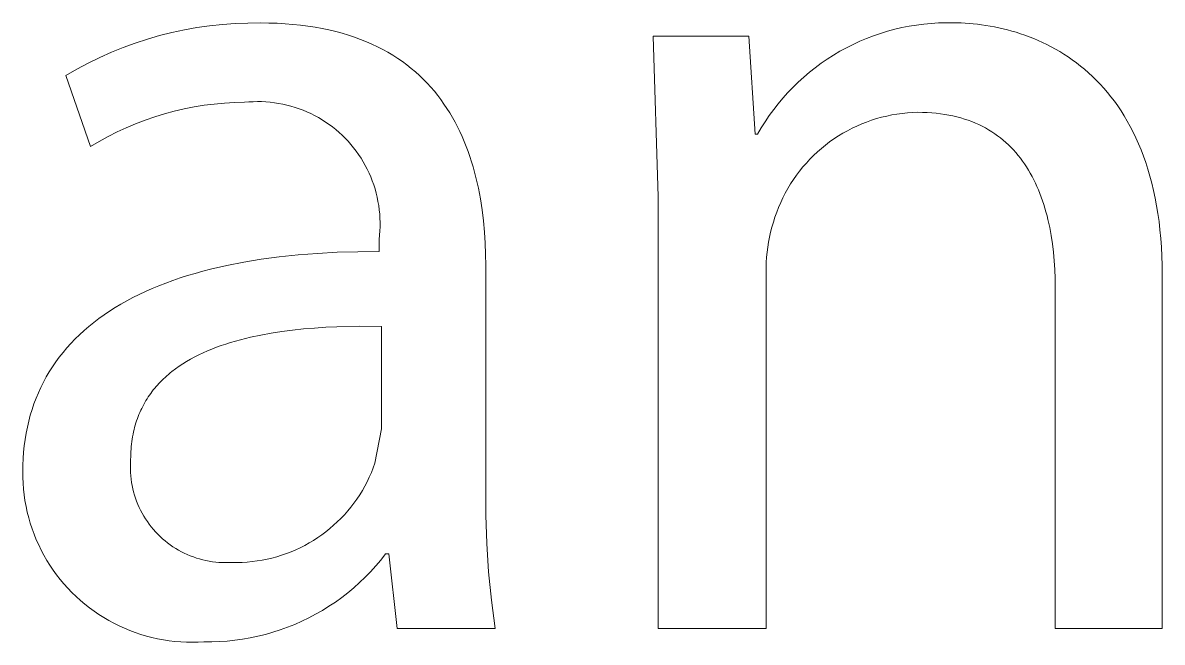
# Model space of a CAD drawing. Header units: millimetres. Extents: x -665 to 1920, y -373 to 1434.
# Drawn here: x 1422.95 to 1447.05, y -329.91 to -316.8 of the extents above; entities that cross this region are included whole.
import ezdxf

# ---------------------------------------------------------------- set-up
doc = ezdxf.new("R2010")
doc.units = ezdxf.units.MM
doc.header["$MEASUREMENT"] = 0
doc.layers.add('Domyślny', color=7, linetype='Continuous', true_color=0x000000)

msp = doc.modelspace()

# ---------------------------------------------------------------- linework, layer by layer
at = {"layer": 'Domyślny', "color": 18, "lineweight": 15, "true_color": 0x000000}
for p, q in [((1426.637, -316.904), (1426.904, -316.866)), ((1426.904, -316.866), (1427.173, -316.837)), ((1427.173, -316.837), (1427.442, -316.817)), ((1427.442, -316.817), (1427.711, -316.807)), ((1427.711, -316.807), (1427.981, -316.806)), ((1427.981, -316.806), (1428.158, -316.808)), ((1428.158, -316.808), (1428.331, -316.813)), ((1428.331, -316.813), (1428.5, -316.823)), ((1428.5, -316.823), (1428.665, -316.836)), ((1428.665, -316.836), (1428.825, -316.852)), ((1428.825, -316.852), (1428.982, -316.872)), ((1428.982, -316.872), (1429.135, -316.896)), ((1429.135, -316.896), (1429.284, -316.923)), ((1441.546, -316.905), (1441.699, -316.874)), ((1441.699, -316.874), (1441.854, -316.849)), ((1441.854, -316.849), (1442.009, -316.829)), ((1442.009, -316.829), (1442.165, -316.815)), ((1442.165, -316.815), (1442.321, -316.806)), ((1442.321, -316.806), (1442.478, -316.802)), ((1442.478, -316.802), (1442.634, -316.803)), ((1442.634, -316.803), (1442.716, -316.804)), ((1442.716, -316.804), (1442.799, -316.806)), ((1442.799, -316.806), (1442.884, -316.81)), ((1442.884, -316.81), (1442.969, -316.816)), ((1442.969, -316.816), (1443.056, -316.823)), ((1443.056, -316.823), (1443.143, -316.832)), ((1443.143, -316.832), (1443.232, -316.843)), ((1443.232, -316.843), (1443.321, -316.856)), ((1443.321, -316.856), (1443.411, -316.871)), ((1443.411, -316.871), (1443.502, -316.888)), ((1443.502, -316.888), (1443.593, -316.907)), ((1425.587, -317.149), (1425.846, -317.074)), ((1425.846, -317.074), (1426.108, -317.008)), ((1426.108, -317.008), (1426.371, -316.952)), ((1426.371, -316.952), (1426.637, -316.904)), ((1429.284, -316.923), (1429.428, -316.953)), ((1429.428, -316.953), (1429.57, -316.987)), ((1429.57, -316.987), (1429.707, -317.024)), ((1429.707, -317.024), (1429.84, -317.064)), ((1429.84, -317.064), (1429.97, -317.107)), ((1429.97, -317.107), (1430.096, -317.153)), ((1436.391, -320.489), (1436.288, -317.087)), ((1436.288, -317.087), (1438.312, -317.087)), ((1438.312, -317.087), (1438.441, -319.162)), ((1440.654, -317.194), (1440.798, -317.134)), ((1440.798, -317.134), (1440.944, -317.078)), ((1440.944, -317.078), (1441.092, -317.027)), ((1441.092, -317.027), (1441.242, -316.981)), ((1441.242, -316.981), (1441.393, -316.94)), ((1441.393, -316.94), (1441.546, -316.905)), ((1443.593, -316.907), (1443.685, -316.928)), ((1443.685, -316.928), (1443.777, -316.951)), ((1443.777, -316.951), (1443.869, -316.976)), ((1443.869, -316.976), (1443.962, -317.003)), ((1443.962, -317.003), (1444.055, -317.033)), ((1444.055, -317.033), (1444.147, -317.065)), ((1444.147, -317.065), (1444.24, -317.099)), ((1444.24, -317.099), (1444.333, -317.136)), ((1444.333, -317.136), (1444.426, -317.176)), ((1424.826, -317.427), (1425.076, -317.325)), ((1425.076, -317.325), (1425.33, -317.233)), ((1425.33, -317.233), (1425.587, -317.149)), ((1430.096, -317.153), (1430.219, -317.202)), ((1430.219, -317.202), (1430.338, -317.254)), ((1430.338, -317.254), (1430.454, -317.309)), ((1430.454, -317.309), (1430.566, -317.366)), ((1430.566, -317.366), (1430.674, -317.427)), ((1440.235, -317.406), (1440.372, -317.33)), ((1440.372, -317.33), (1440.512, -317.26)), ((1440.512, -317.26), (1440.654, -317.194)), ((1444.426, -317.176), (1444.518, -317.218)), ((1444.518, -317.218), (1444.61, -317.262)), ((1444.61, -317.262), (1444.701, -317.309)), ((1444.701, -317.309), (1444.792, -317.359)), ((1444.792, -317.359), (1444.883, -317.411)), ((1424.337, -317.655), (1424.58, -317.536)), ((1424.58, -317.536), (1424.826, -317.427)), ((1430.674, -317.427), (1430.78, -317.49)), ((1430.78, -317.49), (1430.882, -317.555)), ((1430.882, -317.555), (1430.98, -317.623)), ((1430.98, -317.623), (1431.076, -317.694)), ((1439.839, -317.658), (1439.968, -317.57)), ((1439.968, -317.57), (1440.1, -317.485)), ((1440.1, -317.485), (1440.235, -317.406)), ((1444.883, -317.411), (1444.973, -317.467)), ((1444.973, -317.467), (1445.062, -317.525)), ((1445.062, -317.525), (1445.15, -317.586)), ((1445.15, -317.586), (1445.237, -317.65)), ((1423.865, -317.916), (1424.099, -317.782)), ((1424.099, -317.782), (1424.337, -317.655)), ((1431.076, -317.694), (1431.168, -317.767)), ((1431.168, -317.767), (1431.257, -317.842)), ((1431.257, -317.842), (1431.343, -317.919)), ((1439.471, -317.95), (1439.59, -317.849)), ((1439.59, -317.849), (1439.713, -317.752)), ((1439.713, -317.752), (1439.839, -317.658)), ((1445.237, -317.65), (1445.323, -317.717)), ((1445.323, -317.717), (1445.408, -317.787)), ((1445.408, -317.787), (1445.492, -317.86)), ((1445.492, -317.86), (1445.575, -317.936)), ((1424.382, -319.423), (1423.865, -317.916)), ((1431.343, -317.919), (1431.426, -317.999)), ((1431.426, -317.999), (1431.506, -318.081)), ((1431.506, -318.081), (1431.583, -318.165)), ((1439.243, -318.165), (1439.355, -318.056)), ((1439.355, -318.056), (1439.471, -317.95)), ((1445.575, -317.936), (1445.656, -318.016)), ((1445.656, -318.016), (1445.736, -318.098)), ((1445.736, -318.098), (1445.814, -318.184)), ((1431.583, -318.165), (1431.657, -318.251)), ((1431.657, -318.251), (1431.728, -318.339)), ((1431.728, -318.339), (1431.796, -318.429)), ((1439.031, -318.395), (1439.135, -318.278)), ((1439.135, -318.278), (1439.243, -318.165)), ((1445.814, -318.184), (1445.891, -318.274)), ((1445.891, -318.274), (1445.966, -318.366)), ((1426.576, -318.582), (1426.366, -318.623)), ((1426.789, -318.548), (1426.576, -318.582)), ((1427.002, -318.521), (1426.789, -318.548)), ((1427.216, -318.502), (1427.002, -318.521)), ((1427.431, -318.489), (1427.216, -318.502)), ((1427.645, -318.485), (1427.431, -318.489)), ((1427.735, -318.477), (1427.645, -318.485)), ((1427.825, -318.472), (1427.735, -318.477)), ((1427.914, -318.47), (1427.825, -318.472)), ((1428.004, -318.471), (1427.914, -318.47)), ((1428.094, -318.475), (1428.004, -318.471)), ((1428.184, -318.483), (1428.094, -318.475)), ((1428.273, -318.493), (1428.184, -318.483)), ((1428.362, -318.507), (1428.273, -318.493)), ((1428.45, -318.523), (1428.362, -318.507)), ((1428.538, -318.543), (1428.45, -318.523)), ((1428.625, -318.566), (1428.538, -318.543)), ((1428.711, -318.592), (1428.625, -318.566)), ((1431.796, -318.429), (1431.861, -318.521)), ((1431.861, -318.521), (1431.924, -318.614)), ((1438.834, -318.638), (1438.93, -318.515)), ((1438.93, -318.515), (1439.031, -318.395)), ((1445.966, -318.366), (1446.039, -318.463)), ((1446.039, -318.463), (1446.11, -318.562)), ((1446.11, -318.562), (1446.18, -318.665)), ((1425.743, -318.791), (1425.54, -318.861)), ((1425.949, -318.728), (1425.743, -318.791)), ((1426.156, -318.672), (1425.949, -318.728)), ((1426.366, -318.623), (1426.156, -318.672)), ((1428.796, -318.621), (1428.711, -318.592)), ((1428.88, -318.652), (1428.796, -318.621)), ((1428.963, -318.687), (1428.88, -318.652)), ((1429.044, -318.725), (1428.963, -318.687)), ((1429.125, -318.765), (1429.044, -318.725)), ((1429.204, -318.808), (1429.125, -318.765)), ((1429.281, -318.854), (1429.204, -318.808)), ((1431.924, -318.614), (1431.984, -318.709)), ((1431.984, -318.709), (1432.041, -318.806)), ((1432.041, -318.806), (1432.096, -318.905)), ((1438.654, -318.895), (1438.742, -318.765)), ((1438.742, -318.765), (1438.834, -318.638)), ((1441.116, -318.802), (1441.009, -318.831)), ((1441.224, -318.775), (1441.116, -318.802)), ((1441.333, -318.753), (1441.224, -318.775)), ((1441.442, -318.734), (1441.333, -318.753)), ((1441.552, -318.719), (1441.442, -318.734)), ((1441.663, -318.708), (1441.552, -318.719)), ((1441.774, -318.701), (1441.663, -318.708)), ((1441.885, -318.697), (1441.774, -318.701)), ((1441.985, -318.699), (1441.885, -318.697)), ((1442.082, -318.702), (1441.985, -318.699)), ((1442.178, -318.708), (1442.082, -318.702)), ((1442.271, -318.717), (1442.178, -318.708)), ((1442.362, -318.728), (1442.271, -318.717)), ((1442.452, -318.741), (1442.362, -318.728)), ((1442.54, -318.756), (1442.452, -318.741)), ((1442.625, -318.774), (1442.54, -318.756)), ((1442.709, -318.793), (1442.625, -318.774)), ((1442.791, -318.815), (1442.709, -318.793)), ((1442.871, -318.84), (1442.791, -318.815)), ((1446.18, -318.665), (1446.247, -318.772)), ((1446.247, -318.772), (1446.312, -318.883)), ((1425.141, -319.022), (1424.946, -319.112)), ((1425.339, -318.938), (1425.141, -319.022)), ((1425.54, -318.861), (1425.339, -318.938)), ((1429.357, -318.902), (1429.281, -318.854)), ((1429.43, -318.953), (1429.357, -318.902)), ((1429.503, -319.007), (1429.43, -318.953)), ((1429.573, -319.063), (1429.503, -319.007)), ((1429.641, -319.122), (1429.573, -319.063)), ((1432.096, -318.905), (1432.148, -319.005)), ((1432.148, -319.005), (1432.197, -319.106)), ((1438.492, -319.162), (1438.571, -319.027)), ((1438.571, -319.027), (1438.654, -318.895)), ((1440.492, -319.035), (1440.394, -319.086)), ((1440.593, -318.987), (1440.492, -319.035)), ((1440.695, -318.943), (1440.593, -318.987)), ((1440.798, -318.902), (1440.695, -318.943)), ((1440.903, -318.865), (1440.798, -318.902)), ((1441.009, -318.831), (1440.903, -318.865)), ((1442.949, -318.866), (1442.871, -318.84)), ((1443.025, -318.894), (1442.949, -318.866)), ((1443.1, -318.925), (1443.025, -318.894)), ((1443.172, -318.957), (1443.1, -318.925)), ((1443.243, -318.991), (1443.172, -318.957)), ((1443.312, -319.028), (1443.243, -318.991)), ((1443.379, -319.066), (1443.312, -319.028)), ((1443.445, -319.107), (1443.379, -319.066)), ((1446.312, -318.883), (1446.376, -318.997)), ((1446.376, -318.997), (1446.436, -319.115)), ((1424.755, -319.209), (1424.566, -319.313)), ((1424.946, -319.112), (1424.755, -319.209)), ((1429.707, -319.182), (1429.641, -319.122)), ((1429.771, -319.245), (1429.707, -319.182)), ((1429.833, -319.311), (1429.771, -319.245)), ((1429.892, -319.378), (1429.833, -319.311)), ((1432.197, -319.106), (1432.244, -319.209)), ((1432.244, -319.209), (1432.289, -319.313)), ((1438.441, -319.162), (1438.492, -319.162)), ((1440.109, -319.259), (1440.018, -319.323)), ((1440.202, -319.198), (1440.109, -319.259)), ((1440.297, -319.14), (1440.202, -319.198)), ((1440.394, -319.086), (1440.297, -319.14)), ((1443.508, -319.149), (1443.445, -319.107)), ((1443.57, -319.193), (1443.508, -319.149)), ((1443.63, -319.239), (1443.57, -319.193)), ((1443.689, -319.286), (1443.63, -319.239)), ((1443.745, -319.335), (1443.689, -319.286)), ((1446.436, -319.115), (1446.495, -319.236)), ((1446.495, -319.236), (1446.551, -319.362)), ((1424.566, -319.313), (1424.382, -319.423)), ((1429.949, -319.448), (1429.892, -319.378)), ((1430.004, -319.519), (1429.949, -319.448)), ((1430.056, -319.592), (1430.004, -319.519)), ((1432.289, -319.313), (1432.331, -319.419)), ((1432.331, -319.419), (1432.371, -319.525)), ((1432.371, -319.525), (1432.409, -319.633)), ((1439.76, -319.534), (1439.679, -319.61)), ((1439.844, -319.461), (1439.76, -319.534)), ((1439.93, -319.391), (1439.844, -319.461)), ((1440.018, -319.323), (1439.93, -319.391)), ((1443.801, -319.387), (1443.745, -319.335)), ((1443.854, -319.439), (1443.801, -319.387)), ((1443.906, -319.494), (1443.854, -319.439)), ((1443.956, -319.55), (1443.906, -319.494)), ((1444.004, -319.608), (1443.956, -319.55)), ((1446.551, -319.362), (1446.605, -319.491)), ((1446.605, -319.491), (1446.656, -319.625)), ((1430.106, -319.667), (1430.056, -319.592)), ((1430.152, -319.744), (1430.106, -319.667)), ((1430.197, -319.822), (1430.152, -319.744)), ((1432.409, -319.633), (1432.444, -319.742)), ((1432.444, -319.742), (1432.477, -319.852)), ((1439.525, -319.77), (1439.452, -319.854)), ((1439.601, -319.689), (1439.525, -319.77)), ((1439.679, -319.61), (1439.601, -319.689)), ((1444.051, -319.667), (1444.004, -319.608)), ((1444.096, -319.728), (1444.051, -319.667)), ((1444.14, -319.79), (1444.096, -319.728)), ((1444.182, -319.854), (1444.14, -319.79)), ((1446.656, -319.625), (1446.704, -319.762)), ((1446.704, -319.762), (1446.75, -319.903)), ((1430.238, -319.902), (1430.197, -319.822)), ((1430.277, -319.983), (1430.238, -319.902)), ((1430.312, -320.065), (1430.277, -319.983)), ((1432.477, -319.852), (1432.508, -319.963)), ((1432.508, -319.963), (1432.537, -320.075)), ((1439.316, -320.03), (1439.252, -320.121)), ((1439.382, -319.941), (1439.316, -320.03)), ((1439.452, -319.854), (1439.382, -319.941)), ((1444.223, -319.919), (1444.182, -319.854)), ((1444.262, -319.986), (1444.223, -319.919)), ((1444.299, -320.054), (1444.262, -319.986)), ((1446.75, -319.903), (1446.792, -320.049)), ((1430.345, -320.149), (1430.312, -320.065)), ((1430.375, -320.234), (1430.345, -320.149)), ((1430.402, -320.319), (1430.375, -320.234)), ((1432.537, -320.075), (1432.563, -320.188)), ((1432.563, -320.188), (1432.588, -320.301)), ((1439.191, -320.214), (1439.134, -320.309)), ((1439.252, -320.121), (1439.191, -320.214)), ((1444.335, -320.123), (1444.299, -320.054)), ((1444.37, -320.194), (1444.335, -320.123)), ((1444.403, -320.266), (1444.37, -320.194)), ((1444.434, -320.339), (1444.403, -320.266)), ((1446.792, -320.049), (1446.832, -320.199)), ((1446.832, -320.199), (1446.869, -320.352)), ((1430.426, -320.406), (1430.402, -320.319)), ((1430.447, -320.493), (1430.426, -320.406)), ((1430.465, -320.581), (1430.447, -320.493)), ((1432.588, -320.301), (1432.611, -320.416)), ((1432.611, -320.416), (1432.631, -320.53)), ((1436.391, -329.625), (1436.391, -320.489)), ((1439.029, -320.505), (1438.982, -320.606)), ((1439.08, -320.406), (1439.029, -320.505)), ((1439.134, -320.309), (1439.08, -320.406)), ((1444.464, -320.414), (1444.434, -320.339)), ((1444.493, -320.49), (1444.464, -320.414)), ((1444.52, -320.567), (1444.493, -320.49)), ((1446.869, -320.352), (1446.902, -320.511)), ((1446.902, -320.511), (1446.933, -320.673)), ((1430.48, -320.67), (1430.465, -320.581)), ((1430.492, -320.759), (1430.48, -320.67)), ((1432.631, -320.53), (1432.667, -320.762)), ((1438.938, -320.708), (1438.898, -320.811)), ((1438.982, -320.606), (1438.938, -320.708)), ((1444.546, -320.645), (1444.52, -320.567)), ((1444.57, -320.724), (1444.546, -320.645)), ((1444.593, -320.804), (1444.57, -320.724)), ((1446.933, -320.673), (1446.96, -320.84)), ((1430.501, -320.849), (1430.492, -320.759)), ((1430.506, -320.938), (1430.501, -320.849)), ((1430.509, -321.028), (1430.506, -320.938)), ((1432.667, -320.762), (1432.695, -320.995)), ((1432.695, -320.995), (1432.717, -321.23)), ((1438.861, -320.916), (1438.828, -321.022)), ((1438.898, -320.811), (1438.861, -320.916)), ((1444.615, -320.886), (1444.593, -320.804)), ((1444.635, -320.968), (1444.615, -320.886)), ((1444.654, -321.051), (1444.635, -320.968)), ((1446.96, -320.84), (1446.984, -321.011)), ((1430.497, -321.297), (1430.504, -321.208)), ((1430.504, -321.208), (1430.508, -321.118)), ((1430.508, -321.118), (1430.509, -321.028)), ((1432.717, -321.23), (1432.732, -321.466)), ((1438.77, -321.231), (1438.746, -321.337)), ((1438.797, -321.126), (1438.77, -321.231)), ((1438.828, -321.022), (1438.797, -321.126)), ((1444.672, -321.136), (1444.654, -321.051)), ((1444.703, -321.307), (1444.672, -321.136)), ((1446.984, -321.011), (1447.004, -321.187)), ((1447.004, -321.187), (1447.021, -321.367)), ((1430.487, -321.387), (1430.497, -321.297)), ((1430.487, -321.645), (1430.487, -321.387)), ((1432.732, -321.466), (1432.74, -321.702)), ((1438.725, -321.443), (1438.708, -321.55)), ((1438.746, -321.337), (1438.725, -321.443)), ((1444.729, -321.482), (1444.703, -321.307)), ((1447.021, -321.367), (1447.034, -321.551)), ((1428.378, -321.755), (1428.774, -321.714)), ((1428.774, -321.714), (1429.183, -321.682)), ((1429.183, -321.682), (1429.605, -321.66)), ((1429.605, -321.66), (1430.04, -321.647)), ((1430.04, -321.647), (1430.487, -321.645)), ((1432.74, -321.702), (1432.743, -321.938)), ((1438.694, -321.657), (1438.683, -321.765)), ((1438.708, -321.55), (1438.694, -321.657)), ((1444.75, -321.66), (1444.729, -321.482)), ((1444.766, -321.841), (1444.75, -321.66)), ((1447.034, -321.551), (1447.044, -321.741)), ((1426.925, -322.016), (1427.268, -321.937)), ((1427.268, -321.937), (1427.625, -321.867)), ((1427.625, -321.867), (1427.995, -321.806)), ((1427.995, -321.806), (1428.378, -321.755)), ((1432.743, -321.938), (1432.743, -326.622)), ((1438.677, -321.873), (1438.673, -321.982)), ((1438.683, -321.765), (1438.677, -321.873)), ((1444.778, -322.025), (1444.766, -321.841)), ((1447.044, -321.741), (1447.05, -321.935)), ((1447.05, -321.935), (1447.052, -322.133)), ((1426.126, -322.256), (1426.279, -322.203)), ((1426.279, -322.203), (1426.435, -322.153)), ((1426.435, -322.153), (1426.595, -322.105)), ((1426.595, -322.105), (1426.758, -322.06)), ((1426.758, -322.06), (1426.925, -322.016)), ((1438.673, -321.982), (1438.673, -322.09)), ((1438.673, -322.09), (1438.673, -329.625)), ((1444.785, -322.211), (1444.778, -322.025)), ((1447.052, -322.133), (1447.052, -329.625)), ((1425.548, -322.489), (1425.688, -322.427)), ((1425.688, -322.427), (1425.83, -322.368)), ((1425.83, -322.368), (1425.976, -322.311)), ((1425.976, -322.311), (1426.126, -322.256)), ((1444.787, -322.4), (1444.785, -322.211)), ((1444.787, -329.625), (1444.787, -322.4)), ((1425.152, -322.687), (1425.281, -322.619)), ((1425.281, -322.619), (1425.413, -322.553)), ((1425.413, -322.553), (1425.548, -322.489)), ((1424.672, -322.984), (1424.787, -322.906)), ((1424.787, -322.906), (1424.905, -322.831)), ((1424.905, -322.831), (1425.027, -322.758)), ((1425.027, -322.758), (1425.152, -322.687)), ((1424.35, -323.229), (1424.454, -323.145)), ((1424.454, -323.145), (1424.561, -323.063)), ((1424.561, -323.063), (1424.672, -322.984)), ((1424.061, -323.494), (1424.153, -323.404)), ((1424.153, -323.404), (1424.25, -323.315)), ((1424.25, -323.315), (1424.35, -323.229)), ((1428.206, -323.37), (1427.984, -323.411)), ((1428.431, -323.336), (1428.206, -323.37)), ((1428.66, -323.306), (1428.431, -323.336)), ((1428.891, -323.282), (1428.66, -323.306)), ((1429.125, -323.262), (1428.891, -323.282)), ((1429.36, -323.247), (1429.125, -323.262)), ((1429.596, -323.236), (1429.36, -323.247)), ((1430.069, -323.226), (1429.596, -323.236)), ((1430.539, -323.229), (1430.069, -323.226)), ((1430.539, -325.399), (1430.539, -323.229)), ((1423.886, -323.682), (1423.971, -323.587)), ((1423.971, -323.587), (1424.061, -323.494)), ((1427.147, -323.635), (1427.049, -323.67)), ((1427.247, -323.601), (1427.147, -323.635)), ((1427.348, -323.569), (1427.247, -323.601)), ((1427.45, -323.539), (1427.348, -323.569)), ((1427.554, -323.51), (1427.45, -323.539)), ((1427.767, -323.457), (1427.554, -323.51)), ((1427.984, -323.411), (1427.767, -323.457)), ((1423.651, -323.98), (1423.725, -323.878)), ((1423.725, -323.878), (1423.804, -323.779)), ((1423.804, -323.779), (1423.886, -323.682)), ((1426.588, -323.875), (1426.502, -323.921)), ((1426.676, -323.83), (1426.588, -323.875)), ((1426.767, -323.787), (1426.676, -323.83)), ((1426.859, -323.746), (1426.767, -323.787)), ((1426.953, -323.707), (1426.859, -323.746)), ((1427.049, -323.67), (1426.953, -323.707)), ((1423.513, -324.189), (1423.58, -324.083)), ((1423.58, -324.083), (1423.651, -323.98)), ((1426.179, -324.128), (1426.105, -324.185)), ((1426.257, -324.073), (1426.179, -324.128)), ((1426.336, -324.021), (1426.257, -324.073)), ((1426.418, -323.97), (1426.336, -324.021)), ((1426.502, -323.921), (1426.418, -323.97)), ((1423.39, -324.407), (1423.449, -324.297)), ((1423.449, -324.297), (1423.513, -324.189)), ((1425.897, -324.369), (1425.864, -324.402)), ((1425.93, -324.337), (1425.897, -324.369)), ((1425.963, -324.306), (1425.93, -324.337)), ((1425.998, -324.275), (1425.963, -324.306)), ((1426.033, -324.244), (1425.998, -324.275)), ((1426.069, -324.214), (1426.033, -324.244)), ((1426.105, -324.185), (1426.069, -324.214)), ((1423.282, -324.633), (1423.334, -324.519)), ((1423.334, -324.519), (1423.39, -324.407)), ((1425.685, -324.61), (1425.658, -324.646)), ((1425.713, -324.573), (1425.685, -324.61)), ((1425.742, -324.538), (1425.713, -324.573)), ((1425.772, -324.503), (1425.742, -324.538)), ((1425.802, -324.469), (1425.772, -324.503)), ((1425.833, -324.435), (1425.802, -324.469)), ((1425.864, -324.402), (1425.833, -324.435)), ((1423.189, -324.867), (1423.233, -324.749)), ((1423.233, -324.749), (1423.282, -324.633)), ((1425.533, -324.839), (1425.511, -324.879)), ((1425.557, -324.799), (1425.533, -324.839)), ((1425.581, -324.76), (1425.557, -324.799)), ((1425.606, -324.721), (1425.581, -324.76)), ((1425.631, -324.684), (1425.606, -324.721)), ((1425.658, -324.646), (1425.631, -324.684)), ((1423.111, -325.11), (1423.148, -324.988)), ((1423.148, -324.988), (1423.189, -324.867)), ((1425.41, -325.09), (1425.393, -325.134)), ((1425.429, -325.047), (1425.41, -325.09)), ((1425.448, -325.004), (1425.429, -325.047)), ((1425.468, -324.962), (1425.448, -325.004)), ((1425.489, -324.92), (1425.468, -324.962)), ((1425.511, -324.879), (1425.489, -324.92)), ((1423.049, -325.361), (1423.078, -325.234)), ((1423.078, -325.234), (1423.111, -325.11)), ((1425.331, -325.318), (1425.318, -325.365)), ((1425.345, -325.271), (1425.331, -325.318)), ((1425.36, -325.225), (1425.345, -325.271)), ((1425.376, -325.179), (1425.36, -325.225)), ((1425.393, -325.134), (1425.376, -325.179)), ((1423.002, -325.62), (1423.023, -325.489)), ((1423.023, -325.489), (1423.049, -325.361)), ((1425.275, -325.562), (1425.267, -325.613)), ((1425.284, -325.512), (1425.275, -325.562)), ((1425.295, -325.462), (1425.284, -325.512)), ((1425.306, -325.413), (1425.295, -325.462)), ((1425.318, -325.365), (1425.306, -325.413)), ((1430.401, -326.123), (1430.539, -325.399)), ((1422.97, -325.887), (1422.984, -325.753)), ((1422.984, -325.753), (1423.002, -325.62)), ((1425.247, -325.77), (1425.243, -325.823)), ((1425.253, -325.717), (1425.247, -325.77)), ((1425.259, -325.664), (1425.253, -325.717)), ((1425.267, -325.613), (1425.259, -325.664)), ((1422.955, -326.163), (1422.96, -326.024)), ((1422.96, -326.024), (1422.97, -325.887)), ((1425.234, -326.045), (1425.23, -326.114)), ((1425.235, -325.989), (1425.234, -326.045)), ((1425.236, -325.933), (1425.235, -325.989)), ((1425.239, -325.878), (1425.236, -325.933)), ((1425.243, -325.823), (1425.239, -325.878)), ((1422.953, -326.303), (1422.955, -326.163)), ((1425.23, -326.114), (1425.228, -326.184)), ((1425.228, -326.184), (1425.228, -326.253)), ((1425.228, -326.253), (1425.231, -326.322)), ((1430.325, -326.322), (1430.365, -326.223)), ((1430.365, -326.223), (1430.401, -326.123)), ((1422.953, -326.426), (1422.953, -326.303)), ((1422.958, -326.549), (1422.953, -326.426)), ((1425.231, -326.322), (1425.236, -326.391)), ((1425.236, -326.391), (1425.243, -326.46)), ((1425.243, -326.46), (1425.253, -326.529)), ((1425.253, -326.529), (1425.265, -326.597)), ((1430.186, -326.609), (1430.236, -326.515)), ((1430.236, -326.515), (1430.282, -326.419)), ((1430.282, -326.419), (1430.325, -326.322)), ((1422.968, -326.672), (1422.958, -326.549)), ((1422.981, -326.795), (1422.968, -326.672)), ((1425.265, -326.597), (1425.28, -326.665)), ((1425.28, -326.665), (1425.297, -326.732)), ((1425.297, -326.732), (1425.316, -326.799)), ((1430.078, -326.792), (1430.134, -326.702)), ((1430.134, -326.702), (1430.186, -326.609)), ((1432.743, -326.622), (1432.744, -327.223)), ((1422.999, -326.916), (1422.981, -326.795)), ((1423.021, -327.037), (1422.999, -326.916)), ((1425.316, -326.799), (1425.337, -326.865)), ((1425.337, -326.865), (1425.361, -326.93)), ((1425.361, -326.93), (1425.387, -326.995)), ((1425.387, -326.995), (1425.415, -327.058)), ((1429.892, -327.052), (1429.957, -326.967)), ((1429.957, -326.967), (1430.019, -326.881)), ((1430.019, -326.881), (1430.078, -326.792)), ((1423.047, -327.158), (1423.021, -327.037)), ((1423.077, -327.277), (1423.047, -327.158)), ((1425.415, -327.058), (1425.445, -327.12)), ((1425.445, -327.12), (1425.477, -327.182)), ((1425.477, -327.182), (1425.512, -327.242)), ((1425.512, -327.242), (1425.548, -327.301)), ((1429.681, -327.291), (1429.754, -327.214)), ((1429.754, -327.214), (1429.824, -327.134)), ((1429.824, -327.134), (1429.892, -327.052)), ((1432.744, -327.223), (1432.764, -327.824)), ((1423.112, -327.395), (1423.077, -327.277)), ((1423.15, -327.512), (1423.112, -327.395)), ((1425.548, -327.301), (1425.587, -327.359)), ((1425.587, -327.359), (1425.627, -327.415)), ((1425.627, -327.415), (1425.67, -327.47)), ((1425.67, -327.47), (1425.714, -327.523)), ((1429.446, -327.507), (1429.527, -327.438)), ((1429.527, -327.438), (1429.605, -327.366)), ((1429.605, -327.366), (1429.681, -327.291)), ((1423.192, -327.628), (1423.15, -327.512)), ((1423.239, -327.742), (1423.192, -327.628)), ((1423.289, -327.854), (1423.239, -327.742)), ((1425.714, -327.523), (1425.76, -327.575)), ((1425.76, -327.575), (1425.808, -327.625)), ((1425.808, -327.625), (1425.857, -327.674)), ((1425.857, -327.674), (1425.908, -327.721)), ((1425.908, -327.721), (1425.961, -327.766)), ((1429.101, -327.756), (1429.19, -327.698)), ((1429.19, -327.698), (1429.277, -327.638)), ((1429.277, -327.638), (1429.363, -327.574)), ((1429.363, -327.574), (1429.446, -327.507)), ((1423.343, -327.965), (1423.289, -327.854)), ((1423.401, -328.073), (1423.343, -327.965)), ((1425.961, -327.766), (1426.015, -327.809)), ((1426.015, -327.809), (1426.071, -327.85)), ((1426.071, -327.85), (1426.128, -327.89)), ((1426.128, -327.89), (1426.186, -327.927)), ((1426.186, -327.927), (1426.246, -327.963)), ((1426.246, -327.963), (1426.307, -327.996)), ((1428.627, -327.997), (1428.725, -327.956)), ((1428.725, -327.956), (1428.821, -327.911)), ((1428.821, -327.911), (1428.916, -327.862)), ((1428.916, -327.862), (1429.009, -327.811)), ((1429.009, -327.811), (1429.101, -327.756)), ((1432.764, -327.824), (1432.804, -328.424)), ((1423.462, -328.18), (1423.401, -328.073)), ((1423.527, -328.284), (1423.462, -328.18)), ((1426.307, -327.996), (1426.369, -328.027)), ((1426.369, -328.027), (1426.432, -328.056)), ((1426.432, -328.056), (1426.496, -328.083)), ((1426.496, -328.083), (1426.56, -328.108)), ((1426.56, -328.108), (1426.626, -328.13)), ((1426.626, -328.13), (1426.692, -328.15)), ((1426.692, -328.15), (1426.759, -328.168)), ((1426.759, -328.168), (1426.827, -328.184)), ((1426.827, -328.184), (1426.895, -328.197)), ((1426.895, -328.197), (1426.963, -328.208)), ((1426.963, -328.208), (1427.032, -328.217)), ((1427.032, -328.217), (1427.101, -328.223)), ((1427.101, -328.223), (1427.171, -328.227)), ((1427.171, -328.227), (1427.24, -328.228)), ((1427.24, -328.228), (1427.309, -328.227)), ((1427.309, -328.227), (1427.378, -328.224)), ((1427.378, -328.224), (1427.485, -328.225)), ((1427.485, -328.225), (1427.591, -328.222)), ((1427.591, -328.222), (1427.698, -328.216)), ((1427.698, -328.216), (1427.804, -328.206)), ((1427.804, -328.206), (1427.909, -328.192)), ((1427.909, -328.192), (1428.014, -328.175)), ((1428.014, -328.175), (1428.119, -328.154)), ((1428.119, -328.154), (1428.222, -328.13)), ((1428.222, -328.13), (1428.325, -328.102)), ((1428.325, -328.102), (1428.427, -328.07)), ((1428.427, -328.07), (1428.527, -328.035)), ((1428.527, -328.035), (1428.627, -327.997)), ((1430.523, -328.172), (1430.418, -328.297)), ((1430.625, -328.043), (1430.523, -328.172)), ((1430.694, -328.043), (1430.625, -328.043)), ((1430.874, -329.619), (1430.694, -328.043)), ((1423.596, -328.386), (1423.527, -328.284)), ((1423.668, -328.486), (1423.596, -328.386)), ((1430.307, -328.419), (1430.193, -328.536)), ((1430.418, -328.297), (1430.307, -328.419)), ((1432.804, -328.424), (1432.863, -329.022)), ((1423.744, -328.583), (1423.668, -328.486)), ((1423.823, -328.678), (1423.744, -328.583)), ((1423.905, -328.769), (1423.823, -328.678)), ((1430.075, -328.65), (1429.952, -328.759)), ((1430.193, -328.536), (1430.075, -328.65)), ((1423.99, -328.858), (1423.905, -328.769)), ((1424.079, -328.944), (1423.99, -328.858)), ((1424.17, -329.027), (1424.079, -328.944)), ((1429.827, -328.864), (1429.697, -328.965)), ((1429.952, -328.759), (1429.827, -328.864)), ((1424.264, -329.106), (1424.17, -329.027)), ((1424.36, -329.182), (1424.264, -329.106)), ((1424.459, -329.255), (1424.36, -329.182)), ((1429.428, -329.152), (1429.288, -329.239)), ((1429.564, -329.061), (1429.428, -329.152)), ((1429.697, -328.965), (1429.564, -329.061)), ((1432.863, -329.022), (1432.941, -329.619)), ((1424.561, -329.325), (1424.459, -329.255)), ((1424.665, -329.391), (1424.561, -329.325)), ((1424.771, -329.453), (1424.665, -329.391)), ((1429.001, -329.397), (1428.853, -329.468)), ((1429.146, -329.32), (1429.001, -329.397)), ((1429.288, -329.239), (1429.146, -329.32)), ((1424.88, -329.511), (1424.771, -329.453)), ((1424.99, -329.566), (1424.88, -329.511)), ((1425.102, -329.617), (1424.99, -329.566)), ((1425.216, -329.664), (1425.102, -329.617)), ((1425.331, -329.707), (1425.216, -329.664)), ((1428.397, -329.651), (1428.241, -329.702)), ((1428.551, -329.596), (1428.397, -329.651)), ((1428.703, -329.535), (1428.551, -329.596)), ((1428.853, -329.468), (1428.703, -329.535)), ((1432.941, -329.619), (1430.874, -329.619)), ((1438.673, -329.625), (1436.391, -329.625)), ((1447.052, -329.625), (1444.787, -329.625)), ((1425.448, -329.746), (1425.331, -329.707)), ((1425.566, -329.781), (1425.448, -329.746)), ((1425.685, -329.812), (1425.566, -329.781)), ((1425.805, -329.839), (1425.685, -329.812)), ((1425.926, -329.862), (1425.805, -329.839)), ((1426.047, -329.88), (1425.926, -329.862)), ((1426.17, -329.895), (1426.047, -329.88)), ((1426.292, -329.905), (1426.17, -329.895)), ((1426.415, -329.911), (1426.292, -329.905)), ((1426.538, -329.912), (1426.415, -329.911)), ((1426.661, -329.91), (1426.538, -329.912)), ((1426.784, -329.903), (1426.661, -329.91)), ((1426.948, -329.903), (1426.784, -329.903)), ((1427.112, -329.898), (1426.948, -329.903)), ((1427.276, -329.887), (1427.112, -329.898)), ((1427.439, -329.87), (1427.276, -329.887)), ((1427.602, -329.847), (1427.439, -329.87)), ((1427.763, -329.819), (1427.602, -329.847)), ((1427.924, -329.786), (1427.763, -329.819)), ((1428.083, -329.746), (1427.924, -329.786)), ((1428.241, -329.702), (1428.083, -329.746))]:
    msp.add_line(p, q, dxfattribs=at)

doc.saveas('drawing.dxf')
